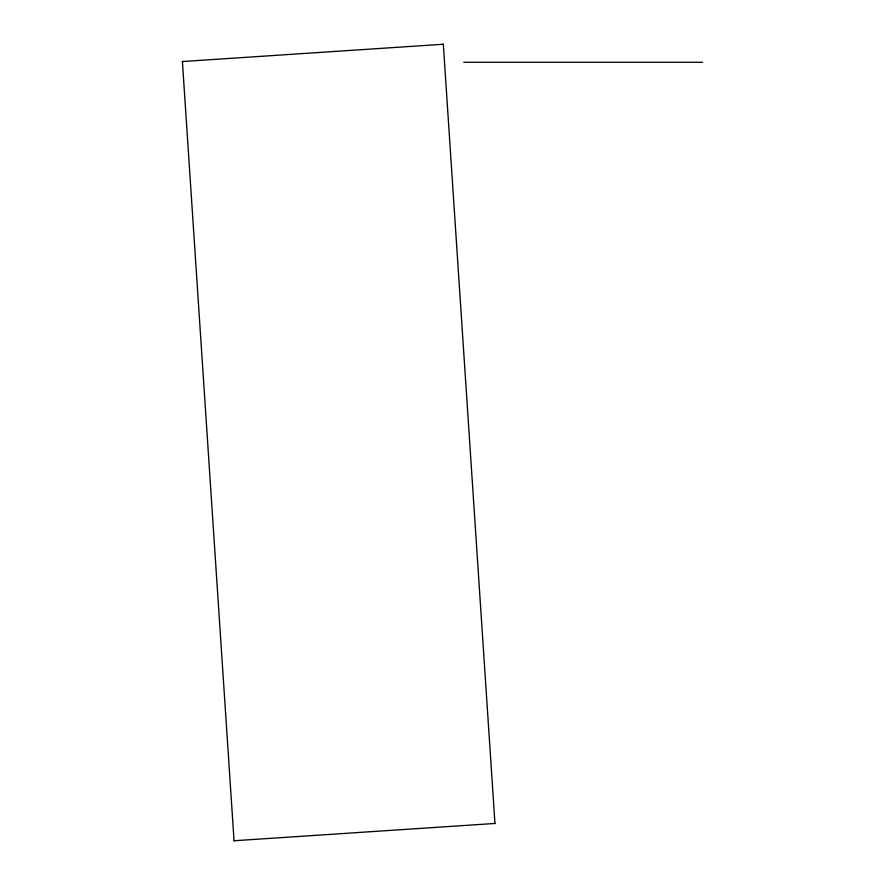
<?xml version="1.0" encoding="UTF-8"?>
<svg xmlns="http://www.w3.org/2000/svg" width="885" height="885" viewBox="0 0 885 885"><rect width="100%" height="100%" fill="white"/><g stroke="black" fill="none" stroke-linecap="round" stroke-linejoin="round"><path stroke-width="1.33" d="M182.41 61.541L443.319 44.25L494.958 823.459L234.049 840.75L182.41 61.541L183.107 61.496M442.622 44.294L443.319 44.25M234.049 840.75L234.746 840.706M494.261 823.504L494.958 823.459M463.762 62.282L702.59 62.282"/></g></svg>
